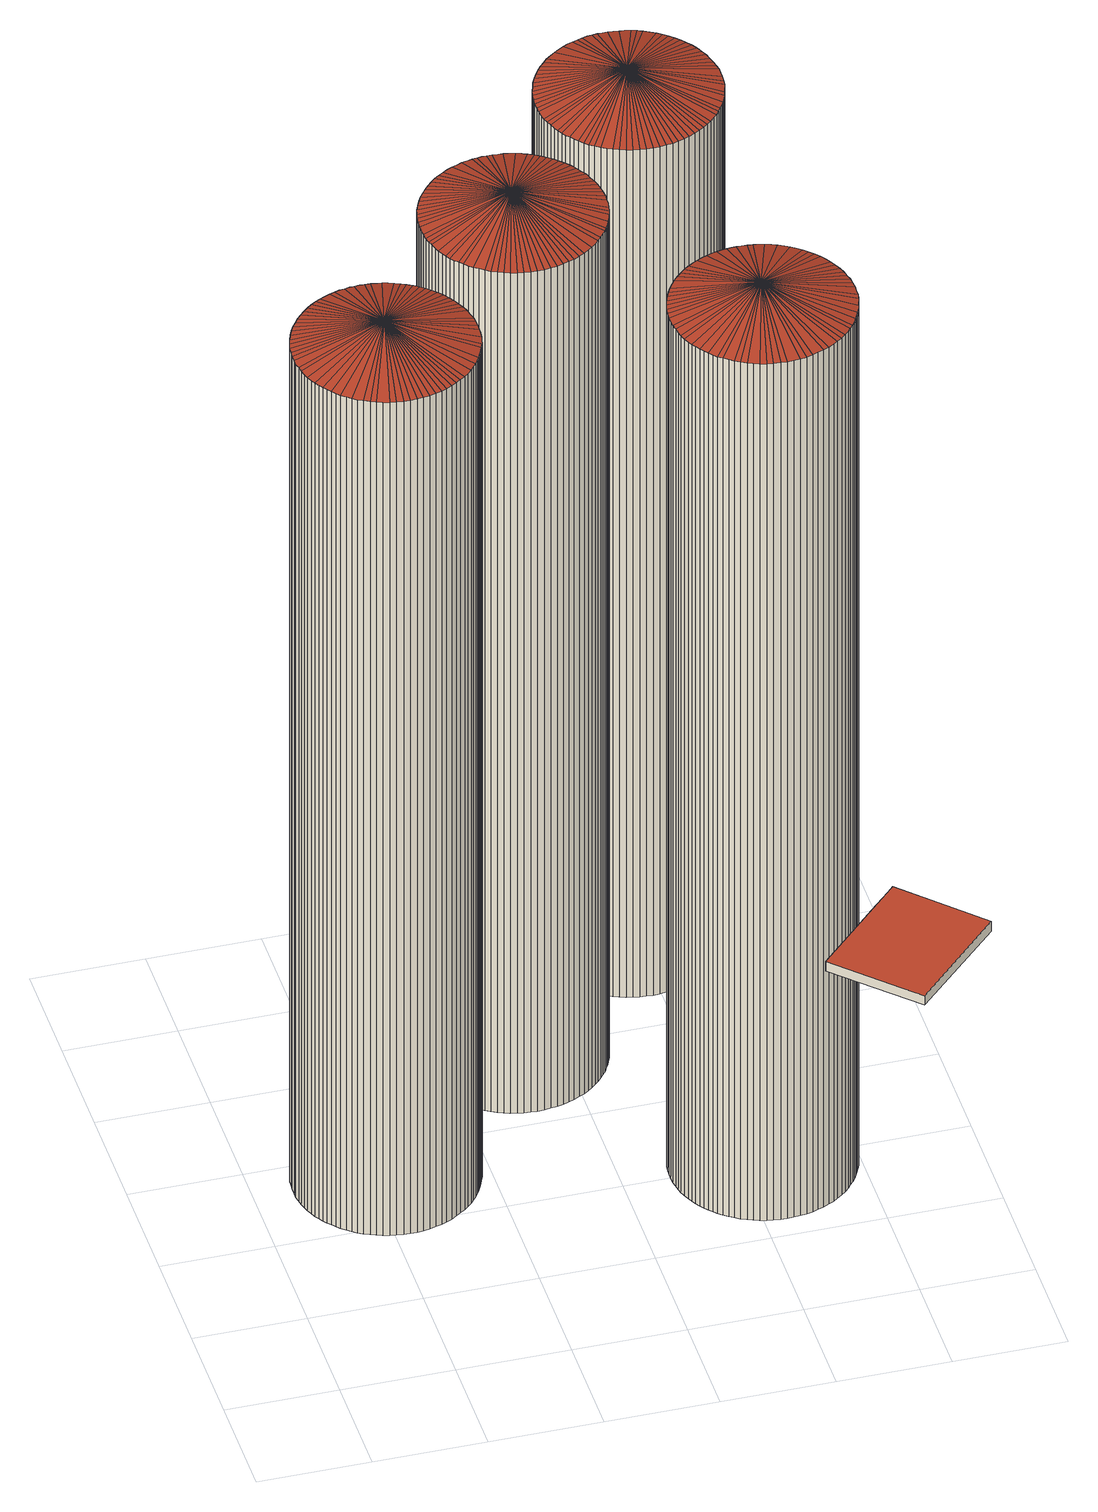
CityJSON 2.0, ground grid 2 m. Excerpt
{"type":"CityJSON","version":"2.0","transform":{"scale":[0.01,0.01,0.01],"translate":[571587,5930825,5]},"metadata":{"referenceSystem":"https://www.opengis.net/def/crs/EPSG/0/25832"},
"CityObjects":{
"building1":{"type":"Building","attributes":{"Grundfläche 2D":"8.026042","Grundhöhe NN":"5.506"},"geometry":[{"type":"Solid","lod":"3","boundaries":[[[[0,1,2,3,4]],[[1,0,5]],[[6,1,5,7]],[[8,1,6,9]],[[1,8,10]],[[1,10,11]],[[1,11,12]],[[13,1,12,14]],[[1,13,15]],[[1,15,16]],[[1,16,17]],[[1,17,18]],[[1,18,19]],[[1,19,20]],[[1,20,21]],[[1,21,22]],[[1,22,23]],[[1,23,24]],[[1,24,25]],[[1,25,26]],[[1,26,27]],[[28,1,27,29]],[[30,1,28,31]],[[1,30,32]],[[33,1,32,34]],[[35,1,33,36]],[[37,1,35,38]],[[1,37,39]],[[40,1,39,41]],[[1,40,42]],[[1,42,43]],[[1,43,44]],[[1,44,45]],[[1,45,46]],[[1,46,47]],[[1,47,48]],[[1,48,49]],[[1,49,50]],[[1,50,51]],[[1,51,52]],[[1,52,53]],[[1,53,54]],[[1,54,55]],[[1,55,56]],[[1,56,57]],[[58,1,57,59]],[[1,58,60]],[[61,1,60,62]],[[63,1,61,64]],[[65,1,63,66]],[[67,1,65,68]],[[69,1,67,70]],[[71,1,69,72]],[[73,1,71,74]],[[1,73,75]],[[1,75,76]],[[77,1,76,78]],[[1,77,79]],[[1,79,80]],[[1,80,81]],[[1,81,82]],[[1,82,83]],[[1,83,84]],[[1,84,85]],[[1,85,86]],[[1,86,87]],[[1,87,88]],[[1,88,89]],[[1,89,90]],[[1,90,91]],[[92,1,91,93]],[[94,1,92,95]],[[2,1,94,96]],[[97,98,4,3]],[[99,100,88,87]],[[100,101,89,88]],[[101,102,90,89]],[[102,103,91,90]],[[103,104,93,91]],[[104,105,92,93]],[[106,97,3,2]],[[105,107,95,92]],[[107,108,94,95]],[[108,109,96,94]],[[109,106,2,96]],[[98,110,0,4]],[[110,111,5,0]],[[111,112,7,5]],[[112,113,6,7]],[[113,114,9,6]],[[114,115,8,9]],[[115,116,10,8]],[[116,117,11,10]],[[117,118,12,11]],[[118,119,14,12]],[[119,120,13,14]],[[120,121,15,13]],[[121,122,16,15]],[[122,123,17,16]],[[123,124,18,17]],[[124,125,19,18]],[[125,126,20,19]],[[126,127,21,20]],[[127,128,22,21]],[[128,129,23,22]],[[129,130,24,23]],[[130,131,25,24]],[[131,132,26,25]],[[132,133,27,26]],[[133,134,29,27]],[[134,135,28,29]],[[135,136,31,28]],[[136,137,30,31]],[[137,138,32,30]],[[138,139,34,32]],[[139,140,33,34]],[[140,141,36,33]],[[141,142,35,36]],[[142,143,38,35]],[[143,144,37,38]],[[144,145,39,37]],[[145,146,41,39]],[[146,147,40,41]],[[147,148,42,40]],[[148,149,43,42]],[[149,150,44,43]],[[150,151,45,44]],[[151,152,46,45]],[[152,153,47,46]],[[153,154,48,47]],[[154,155,49,48]],[[155,156,50,49]],[[156,157,51,50]],[[157,158,52,51]],[[158,159,53,52]],[[159,160,54,53]],[[160,161,55,54]],[[161,162,56,55]],[[162,163,57,56]],[[163,164,59,57]],[[164,165,58,59]],[[165,166,60,58]],[[166,167,62,60]],[[167,168,61,62]],[[168,169,64,61]],[[169,170,63,64]],[[170,171,66,63]],[[171,172,65,66]],[[172,173,68,65]],[[173,174,67,68]],[[174,175,70,67]],[[175,176,69,70]],[[176,177,72,69]],[[177,178,71,72]],[[178,179,74,71]],[[179,180,73,74]],[[180,181,75,73]],[[181,182,76,75]],[[182,183,78,76]],[[183,184,77,78]],[[184,185,79,77]],[[185,186,80,79]],[[186,187,81,80]],[[187,188,82,81]],[[188,189,83,82]],[[189,190,84,83]],[[190,191,85,84]],[[191,192,86,85]],[[192,99,87,86]],[[105,104,103,102,101,100,99,192,191,190,189,188,187,186,185,184,183,182,181,180,179,178,177,176,175,174,173,172,171,170,169,168,167,166,165,164,163,162,161,160,159,158,157,156,155,154,153,152,151,150,149,148,147,146,145,144,143,142,141,140,139,138,137,136,135,134,133,132,131,130,129,128,127,126,125,124,123,122,121,120,119,118,117,116,115,114,113,112,111,110,98,97,106,109,108,107]]]],"semantics":{"surfaces":[{"type":"RoofSurface"},{"type":"WallSurface"},{"type":"GroundSurface"}],"values":[[0,0,0,0,0,0,0,0,0,0,0,0,0,0,0,0,0,0,0,0,0,0,0,0,0,0,0,0,0,0,0,0,0,0,0,0,0,0,0,0,0,0,0,0,0,0,0,0,0,0,0,0,0,0,0,0,0,0,0,0,0,0,0,0,0,0,0,0,0,0,0,0,0,1,1,1,1,1,1,1,1,1,1,1,1,1,1,1,1,1,1,1,1,1,1,1,1,1,1,1,1,1,1,1,1,1,1,1,1,1,1,1,1,1,1,1,1,1,1,1,1,1,1,1,1,1,1,1,1,1,1,1,1,1,1,1,1,1,1,1,1,1,1,1,1,1,1,1,1,1,1,1,1,1,1,1,1,1,1,1,1,1,1,1,1,1,1,1,1,2]]}}]},
"building2":{"type":"Building","attributes":{"Grundfläche 2D":"8.025778","Grundhöhe NN":"5.360"},"geometry":[{"type":"Solid","lod":"3","boundaries":[[[[193,194,195,196]],[[197,193,196,198]],[[193,197,199]],[[193,199,200]],[[201,193,200,202]],[[193,201,203]],[[193,203,204]],[[193,204,205]],[[193,205,206]],[[193,206,207]],[[193,207,208]],[[193,208,209]],[[193,209,210]],[[193,210,211]],[[193,211,212]],[[193,212,213]],[[193,213,214]],[[193,214,215]],[[193,215,216]],[[193,216,217]],[[193,217,218]],[[193,218,219]],[[220,193,219,221]],[[222,193,220,223]],[[224,193,222,225]],[[193,224,226]],[[227,193,226,228]],[[193,227,229]],[[230,193,229,231]],[[232,193,230,233]],[[234,193,232,235]],[[193,234,236]],[[193,236,237]],[[193,237,238]],[[193,238,239]],[[193,239,240]],[[193,240,241]],[[193,241,242]],[[193,242,243]],[[193,243,244]],[[193,244,245]],[[193,245,246]],[[193,246,247]],[[193,247,248]],[[193,248,249]],[[250,193,249,251]],[[193,250,252]],[[193,252,253]],[[193,253,254]],[[255,193,254,256]],[[257,193,255,258]],[[193,257,259]],[[260,193,259,261]],[[193,260,262]],[[263,193,262,264]],[[265,193,263,266]],[[193,265,267]],[[193,267,268]],[[193,268,269]],[[193,269,270]],[[193,270,271]],[[193,271,272]],[[193,272,273]],[[193,273,274]],[[193,274,275]],[[193,275,276]],[[193,276,277]],[[193,277,278]],[[193,278,279]],[[193,279,280]],[[193,280,281]],[[193,281,282]],[[283,193,282,284]],[[285,193,283,286]],[[193,285,287]],[[288,193,287,289]],[[193,288,194]],[[290,291,196,195]],[[292,293,281,280]],[[293,294,282,281]],[[294,295,284,282]],[[295,296,283,284]],[[296,297,286,283]],[[297,298,285,286]],[[299,290,195,194]],[[298,300,287,285]],[[300,301,289,287]],[[301,302,288,289]],[[302,299,194,288]],[[291,303,198,196]],[[303,304,197,198]],[[304,305,199,197]],[[305,306,200,199]],[[306,307,202,200]],[[307,308,201,202]],[[308,309,203,201]],[[309,310,204,203]],[[310,311,205,204]],[[311,312,206,205]],[[312,313,207,206]],[[313,314,208,207]],[[314,315,209,208]],[[315,316,210,209]],[[316,317,211,210]],[[317,318,212,211]],[[318,319,213,212]],[[319,320,214,213]],[[320,321,215,214]],[[321,322,216,215]],[[322,323,217,216]],[[323,324,218,217]],[[324,325,219,218]],[[325,326,221,219]],[[326,327,220,221]],[[327,328,223,220]],[[328,329,222,223]],[[329,330,225,222]],[[330,331,224,225]],[[331,332,226,224]],[[332,333,228,226]],[[333,334,227,228]],[[334,335,229,227]],[[335,336,231,229]],[[336,337,230,231]],[[337,338,233,230]],[[338,339,232,233]],[[339,340,235,232]],[[340,341,234,235]],[[341,342,236,234]],[[342,343,237,236]],[[343,344,238,237]],[[344,345,239,238]],[[345,346,240,239]],[[346,347,241,240]],[[347,348,242,241]],[[348,349,243,242]],[[349,350,244,243]],[[350,351,245,244]],[[351,352,246,245]],[[352,353,247,246]],[[353,354,248,247]],[[354,355,249,248]],[[355,356,251,249]],[[356,357,250,251]],[[357,358,252,250]],[[358,359,253,252]],[[359,360,254,253]],[[360,361,256,254]],[[361,362,255,256]],[[362,363,258,255]],[[363,364,257,258]],[[364,365,259,257]],[[365,366,261,259]],[[366,367,260,261]],[[367,368,262,260]],[[368,369,264,262]],[[369,370,263,264]],[[370,371,266,263]],[[371,372,265,266]],[[372,373,267,265]],[[373,374,268,267]],[[374,375,269,268]],[[375,376,270,269]],[[376,377,271,270]],[[377,378,272,271]],[[378,379,273,272]],[[379,380,274,273]],[[380,381,275,274]],[[381,382,276,275]],[[382,383,277,276]],[[383,384,278,277]],[[384,385,279,278]],[[385,292,280,279]],[[383,382,381,380,379,378,377,376,375,374,373,372,371,370,369,368,367,366,365,364,363,362,361,360,359,358,357,356,355,354,353,352,351,350,349,348,347,346,345,344,343,342,341,340,339,338,337,336,335,334,333,332,331,330,329,328,327,326,325,324,323,322,321,320,319,318,317,316,315,314,313,312,311,310,309,308,307,306,305,304,303,291,290,299,302,301,300,298,297,296,295,294,293,292,385,384]]]],"semantics":{"surfaces":[{"type":"RoofSurface"},{"type":"WallSurface"},{"type":"GroundSurface"}],"values":[[0,0,0,0,0,0,0,0,0,0,0,0,0,0,0,0,0,0,0,0,0,0,0,0,0,0,0,0,0,0,0,0,0,0,0,0,0,0,0,0,0,0,0,0,0,0,0,0,0,0,0,0,0,0,0,0,0,0,0,0,0,0,0,0,0,0,0,0,0,0,0,0,0,0,0,0,0,1,1,1,1,1,1,1,1,1,1,1,1,1,1,1,1,1,1,1,1,1,1,1,1,1,1,1,1,1,1,1,1,1,1,1,1,1,1,1,1,1,1,1,1,1,1,1,1,1,1,1,1,1,1,1,1,1,1,1,1,1,1,1,1,1,1,1,1,1,1,1,1,1,1,1,1,1,1,1,1,1,1,1,1,1,1,1,1,1,1,1,1,1,1,1,1,2]]}}]},
"building3":{"type":"Building","attributes":{"Grundfläche 2D":"8.026165","Grundhöhe NN":"5.013"},"children":["building3-1"],"geometry":[{"type":"Solid","lod":"3","boundaries":[[[[386,387,388,389]],[[390,386,389,391]],[[392,386,390,393]],[[386,392,394]],[[395,396,386,394,397]],[[386,396,398]],[[386,398,399]],[[386,399,400]],[[386,400,401]],[[386,401,402]],[[386,402,403]],[[386,403,404]],[[405,386,404,406]],[[386,405,407]],[[386,407,408]],[[386,408,409]],[[410,386,409,411]],[[412,386,410,413]],[[414,386,412,415]],[[416,386,414,417]],[[386,416,418]],[[419,386,418,420]],[[421,386,419,422]],[[423,386,421,424]],[[425,386,423,426]],[[427,386,425,428]],[[429,386,427,430]],[[386,429,431]],[[386,431,432]],[[386,432,433]],[[386,433,434]],[[435,386,434,436]],[[386,435,437]],[[386,437,438]],[[386,438,439]],[[386,439,440]],[[386,440,441]],[[386,441,442]],[[386,442,443]],[[444,386,443,445]],[[386,444,446]],[[447,386,446,448]],[[386,447,449]],[[450,386,449,451]],[[452,386,450,453]],[[454,386,452,455]],[[456,386,454,457]],[[386,456,458]],[[459,386,458,460]],[[386,459,461]],[[386,461,462]],[[463,386,462,464]],[[386,463,465]],[[386,465,466]],[[386,466,467]],[[386,467,468]],[[469,386,468,470]],[[386,469,471]],[[386,471,472]],[[473,386,472,474]],[[386,473,475]],[[476,386,475,477]],[[386,476,478]],[[386,478,479]],[[480,386,479,481]],[[386,480,482]],[[387,386,482,483]],[[484,485,389,388]],[[486,487,475,473]],[[487,488,477,475]],[[488,489,476,477]],[[489,490,478,476]],[[490,491,479,478]],[[492,484,388,387]],[[491,493,481,479]],[[493,494,480,481]],[[494,495,482,480]],[[495,496,483,482]],[[496,492,387,483]],[[485,497,391,389]],[[497,498,390,391]],[[498,499,393,390]],[[499,500,392,393]],[[500,501,394,392]],[[501,502,397,394]],[[502,503,395,397]],[[503,504,396,395]],[[504,505,398,396]],[[505,506,399,398]],[[506,507,400,399]],[[507,508,401,400]],[[508,509,402,401]],[[509,510,403,402]],[[510,511,404,403]],[[511,512,406,404]],[[512,513,405,406]],[[513,514,407,405]],[[514,515,408,407]],[[515,516,409,408]],[[516,517,411,409]],[[517,518,410,411]],[[518,519,413,410]],[[519,520,412,413]],[[520,521,415,412]],[[521,522,414,415]],[[522,523,417,414]],[[523,524,416,417]],[[524,525,418,416]],[[525,526,420,418]],[[526,527,419,420]],[[527,528,422,419]],[[528,529,421,422]],[[529,530,424,421]],[[530,531,423,424]],[[531,532,426,423]],[[532,533,425,426]],[[533,534,428,425]],[[534,535,427,428]],[[535,536,430,427]],[[536,537,429,430]],[[537,538,431,429]],[[538,539,432,431]],[[539,540,433,432]],[[540,541,434,433]],[[541,542,436,434]],[[542,543,435,436]],[[543,544,437,435]],[[544,545,438,437]],[[545,546,439,438]],[[546,547,440,439]],[[547,548,441,440]],[[548,549,442,441]],[[549,550,443,442]],[[550,551,445,443]],[[551,552,444,445]],[[552,553,446,444]],[[553,554,448,446]],[[554,555,447,448]],[[555,556,449,447]],[[556,557,451,449]],[[557,558,450,451]],[[558,559,453,450]],[[559,560,452,453]],[[560,561,455,452]],[[561,562,454,455]],[[562,563,457,454]],[[563,564,456,457]],[[564,565,458,456]],[[565,566,460,458]],[[566,567,459,460]],[[567,568,461,459]],[[568,569,462,461]],[[569,570,464,462]],[[570,571,463,464]],[[571,572,465,463]],[[572,573,466,465]],[[573,574,467,466]],[[574,575,468,467]],[[575,576,470,468]],[[576,577,469,470]],[[577,578,471,469]],[[578,579,472,471]],[[579,580,474,472]],[[580,486,473,474]],[[577,576,575,574,573,572,571,570,569,568,567,566,565,564,563,562,561,560,559,558,557,556,555,554,553,552,551,550,549,548,547,546,545,544,543,542,541,540,539,538,537,536,535,534,533,532,531,530,529,528,527,526,525,524,523,522,521,520,519,518,517,516,515,514,513,512,511,510,509,508,507,506,505,504,503,502,501,500,499,498,497,485,484,492,496,495,494,493,491,490,489,488,487,486,580,579,578]]]],"semantics":{"surfaces":[{"type":"RoofSurface"},{"type":"WallSurface"},{"type":"GroundSurface"}],"values":[[0,0,0,0,0,0,0,0,0,0,0,0,0,0,0,0,0,0,0,0,0,0,0,0,0,0,0,0,0,0,0,0,0,0,0,0,0,0,0,0,0,0,0,0,0,0,0,0,0,0,0,0,0,0,0,0,0,0,0,0,0,0,0,0,0,0,0,1,1,1,1,1,1,1,1,1,1,1,1,1,1,1,1,1,1,1,1,1,1,1,1,1,1,1,1,1,1,1,1,1,1,1,1,1,1,1,1,1,1,1,1,1,1,1,1,1,1,1,1,1,1,1,1,1,1,1,1,1,1,1,1,1,1,1,1,1,1,1,1,1,1,1,1,1,1,1,1,1,1,1,1,1,1,1,1,1,1,1,1,1,1,1,1,1,2]]}}]},
"building3-1":{"type":"BuildingInstallation","parents":["building3"],"geometry":[{"type":"MultiSurface","lod":"3","boundaries":[[[581,582,583,584,585,586,587]],[[588,589,590,582,581,587,586,585,591,592]],[[585,584,593,591]],[[583,582,590,594]],[[584,583,594,593]],[[589,588,592,591,593,594,590]]],"semantics":{"surfaces":[{"type":"RoofSurface"},{"type":"WallSurface"},{"type":"OuterCeilingSurface"}],"values":[0,1,1,1,1,2]}}]},
"building4":{"type":"Building","attributes":{"Grundfläche 2D":"8.025933","Grundhöhe NN":"5.214"},"geometry":[{"type":"Solid","lod":"3","boundaries":[[[[595,596,597,598]],[[596,599,600,597]],[[596,595,601]],[[602,596,601,603]],[[596,602,604]],[[596,604,605]],[[606,596,605,607]],[[596,606,608]],[[596,608,609]],[[596,609,610]],[[596,610,611]],[[596,611,612]],[[596,612,613]],[[596,613,614]],[[596,614,615]],[[596,615,616]],[[596,616,617]],[[596,617,618]],[[596,618,619]],[[596,619,620]],[[621,596,620,622]],[[596,621,623]],[[596,623,624]],[[625,596,624,626]],[[627,596,625,628]],[[629,596,627,630]],[[596,629,631]],[[632,596,631,633]],[[596,632,634]],[[596,634,635]],[[636,596,635,637]],[[638,596,636,639]],[[640,596,638,641]],[[596,640,642]],[[596,642,643]],[[596,643,644]],[[596,644,645]],[[596,645,646]],[[596,646,647]],[[596,647,648]],[[596,648,649]],[[596,649,650]],[[596,650,651]],[[596,651,652]],[[596,652,653]],[[596,653,654]],[[655,596,654,656]],[[596,655,657]],[[596,657,658]],[[659,596,658,660]],[[596,659,661]],[[662,596,661,663]],[[664,596,662,665]],[[596,664,666]],[[596,666,667]],[[596,667,668]],[[596,668,669]],[[670,596,669,671]],[[596,670,672]],[[596,672,673]],[[596,673,674]],[[596,674,675]],[[596,675,676]],[[596,676,677]],[[596,677,678]],[[596,678,679]],[[596,679,680]],[[596,680,681]],[[596,681,682]],[[596,682,683]],[[596,683,684]],[[596,684,685]],[[596,685,686]],[[596,686,687]],[[596,687,688]],[[689,596,688,690]],[[596,689,691]],[[596,691,599]],[[692,693,598,597]],[[694,695,684,683]],[[695,696,685,684]],[[696,697,686,685]],[[697,698,687,686]],[[698,699,688,687]],[[699,700,690,688]],[[701,692,597,600]],[[700,702,689,690]],[[702,703,691,689]],[[703,704,599,691]],[[704,701,600,599]],[[693,705,595,598]],[[705,706,601,595]],[[706,707,603,601]],[[707,708,602,603]],[[708,709,604,602]],[[709,710,605,604]],[[710,711,607,605]],[[711,712,606,607]],[[712,713,608,606]],[[713,714,609,608]],[[714,715,610,609]],[[715,716,611,610]],[[716,717,612,611]],[[717,718,613,612]],[[718,719,614,613]],[[719,720,615,614]],[[720,721,616,615]],[[721,722,617,616]],[[722,723,618,617]],[[723,724,619,618]],[[724,725,620,619]],[[725,726,622,620]],[[726,727,621,622]],[[727,728,623,621]],[[728,729,624,623]],[[729,730,626,624]],[[730,731,625,626]],[[731,732,628,625]],[[732,733,627,628]],[[733,734,630,627]],[[734,735,629,630]],[[735,736,631,629]],[[736,737,633,631]],[[737,738,632,633]],[[738,739,634,632]],[[739,740,635,634]],[[740,741,637,635]],[[741,742,636,637]],[[742,743,639,636]],[[743,744,638,639]],[[744,745,641,638]],[[745,746,640,641]],[[746,747,642,640]],[[747,748,643,642]],[[748,749,644,643]],[[749,750,645,644]],[[750,751,646,645]],[[751,752,647,646]],[[752,753,648,647]],[[753,754,649,648]],[[754,755,650,649]],[[755,756,651,650]],[[756,757,652,651]],[[757,758,653,652]],[[758,759,654,653]],[[759,760,656,654]],[[760,761,655,656]],[[761,762,657,655]],[[762,763,658,657]],[[763,764,660,658]],[[764,765,659,660]],[[765,766,661,659]],[[766,767,663,661]],[[767,768,662,663]],[[768,769,665,662]],[[769,770,664,665]],[[770,771,666,664]],[[771,772,667,666]],[[772,773,668,667]],[[773,774,669,668]],[[774,775,671,669]],[[775,776,670,671]],[[776,777,672,670]],[[777,778,673,672]],[[778,779,674,673]],[[779,780,675,674]],[[780,781,676,675]],[[781,782,677,676]],[[782,783,678,677]],[[783,784,679,678]],[[784,785,680,679]],[[785,786,681,680]],[[786,787,682,681]],[[787,694,683,682]],[[695,694,787,786,785,784,783,782,781,780,779,778,777,776,775,774,773,772,771,770,769,768,767,766,765,764,763,762,761,760,759,758,757,756,755,754,753,752,751,750,749,748,747,746,745,744,743,742,741,740,739,738,737,736,735,734,733,732,731,730,729,728,727,726,725,724,723,722,721,720,719,718,717,716,715,714,713,712,711,710,709,708,707,706,705,693,692,701,704,703,702,700,699,698,697,696]]]],"semantics":{"surfaces":[{"type":"RoofSurface"},{"type":"WallSurface"},{"type":"GroundSurface"}],"values":[[0,0,0,0,0,0,0,0,0,0,0,0,0,0,0,0,0,0,0,0,0,0,0,0,0,0,0,0,0,0,0,0,0,0,0,0,0,0,0,0,0,0,0,0,0,0,0,0,0,0,0,0,0,0,0,0,0,0,0,0,0,0,0,0,0,0,0,0,0,0,0,0,0,0,0,0,0,0,1,1,1,1,1,1,1,1,1,1,1,1,1,1,1,1,1,1,1,1,1,1,1,1,1,1,1,1,1,1,1,1,1,1,1,1,1,1,1,1,1,1,1,1,1,1,1,1,1,1,1,1,1,1,1,1,1,1,1,1,1,1,1,1,1,1,1,1,1,1,1,1,1,1,1,1,1,1,1,1,1,1,1,1,1,1,1,1,1,1,1,1,1,1,1,1,2]]}}]}
},
"vertices":[
[360,416,1815],[208,472,1862],[349,392,1815],[353,400,1815],[357,408,1815],[364,425,1815],[368,444,1815],[366,434,1815],[370,464,1815],[369,454,1815],[370,475,1815],[370,486,1815],[369,496,1815],[364,518,1815],[366,507,1815],[360,529,1815],[355,539,1815],[350,550,1815],[344,559,1815],[338,569,1815],[330,578,1815],[322,586,1815],[314,594,1815],[305,601,1815],[296,607,1815],[286,612,1815],[277,617,1815],[267,621,1815],[248,627,1815],[257,625,1815],[229,631,1815],[238,629,1815],[219,631,1815],[201,631,1815],[210,632,1815],[184,629,1815],[193,631,1815],[165,625,1815],[174,628,1815],[156,622,1815],[137,614,1815],[146,618,1815],[128,609,1815],[119,603,1815],[110,596,1815],[102,589,1815],[94,581,1815],[86,572,1815],[80,563,1815],[73,554,1815],[68,544,1815],[63,533,1815],[59,522,1815],[56,511,1815],[53,500,1815],[52,489,1815],[51,478,1815],[51,467,1815],[53,446,1815],[51,456,1815],[55,436,1815],[60,417,1815],[57,426,1815],[68,399,1815],[64,408,1815],[77,384,1815],[72,391,1815],[88,370,1815],[82,377,1815],[100,356,1815],[94,363,1815],[116,343,1815],[108,349,1815],[133,332,1815],[124,337,1815],[143,327,1815],[153,323,1815],[174,316,1815],[163,319,1815],[185,314,1815],[197,312,1815],[208,312,1815],[220,312,1815],[231,313,1815],[243,315,1815],[254,318,1815],[265,321,1815],[275,325,1815],[285,330,1815],[294,336,1815],[303,342,1815],[312,348,1815],[327,362,1815],[319,355,1815],[339,377,1815],[333,369,1815],[344,384,1815],[353,400,51],[357,408,51],[275,325,51],[285,330,51],[294,336,51],[303,342,51],[312,348,51],[319,355,51],[327,362,51],[349,392,51],[333,369,51],[339,377,51],[344,384,51],[360,416,51],[364,425,51],[366,434,51],[368,444,51],[369,454,51],[370,464,51],[370,475,51],[370,486,51],[369,496,51],[366,507,51],[364,518,51],[360,529,51],[355,539,51],[350,550,51],[344,559,51],[338,569,51],[330,578,51],[322,586,51],[314,594,51],[305,601,51],[296,607,51],[286,612,51],[277,617,51],[267,621,51],[257,625,51],[248,627,51],[238,629,51],[229,631,51],[219,631,51],[210,632,51],[201,631,51],[193,631,51],[184,629,51],[174,628,51],[165,625,51],[156,622,51],[146,618,51],[137,614,51],[128,609,51],[119,603,51],[110,596,51],[102,589,51],[94,581,51],[86,572,51],[80,563,51],[73,554,51],[68,544,51],[63,533,51],[59,522,51],[56,511,51],[53,500,51],[52,489,51],[51,478,51],[51,467,51],[51,456,51],[53,446,51],[55,436,51],[57,426,51],[60,417,51],[64,408,51],[68,399,51],[72,391,51],[77,384,51],[82,377,51],[88,370,51],[94,363,51],[100,356,51],[108,349,51],[116,343,51],[124,337,51],[133,332,51],[143,327,51],[153,323,51],[163,319,51],[174,316,51],[185,314,51],[197,312,51],[208,312,51],[220,312,51],[231,313,51],[243,315,51],[254,318,51],[265,321,51],
[505,750,1862],[646,670,1815],[651,677,1815],[654,685,1815],[661,703,1815],[658,694,1815],[663,712,1815],[665,721,1815],[667,742,1815],[667,731,1815],[668,752,1815],[667,763,1815],[666,774,1815],[664,785,1815],[661,796,1815],[657,806,1815],[653,817,1815],[647,827,1815],[641,837,1815],[635,846,1815],[627,855,1815],[619,863,1815],[611,871,1815],[602,878,1815],[593,884,1815],[584,890,1815],[574,895,1815],[555,902,1815],[564,899,1815],[535,907,1815],[545,905,1815],[516,909,1815],[526,908,1815],[507,909,1815],[490,908,1815],[498,909,1815],[481,907,1815],[462,903,1815],[472,905,1815],[444,896,1815],[453,899,1815],[425,886,1815],[434,891,1815],[416,880,1815],[407,874,1815],[399,866,1815],[391,858,1815],[384,850,1815],[377,841,1815],[370,831,1815],[365,821,1815],[360,811,1815],[356,800,1815],[353,789,1815],[350,778,1815],[349,767,1815],[348,755,1815],[348,734,1815],[348,745,1815],[350,723,1815],[352,713,1815],[355,704,1815],[361,685,1815],[358,694,1815],[369,669,1815],[365,677,1815],[374,661,1815],[385,647,1815],[379,654,1815],[391,640,1815],[405,627,1815],[398,633,1815],[421,615,1815],[413,621,1815],[430,609,1815],[440,604,1815],[450,600,1815],[460,596,1815],[471,593,1815],[482,591,1815],[494,590,1815],[505,589,1815],[517,589,1815],[528,591,1815],[540,592,1815],[551,595,1815],[562,599,1815],[572,603,1815],[582,608,1815],[592,613,1815],[609,625,1815],[601,619,1815],[624,639,1815],[617,632,1815],[630,647,1815],[642,662,1815],[636,654,1815],[651,677,36],[654,685,36],[572,603,36],[582,608,36],[592,613,36],[601,619,36],[609,625,36],[617,632,36],[624,639,36],[646,670,36],[630,647,36],[636,654,36],[642,662,36],[658,694,36],[661,703,36],[663,712,36],[665,721,36],[667,731,36],[667,742,36],[668,752,36],[667,763,36],[666,774,36],[664,785,36],[661,796,36],[657,806,36],[653,817,36],[647,827,36],[641,837,36],[635,846,36],[627,855,36],[619,863,36],[611,871,36],[602,878,36],[593,884,36],[584,890,36],[574,895,36],[564,899,36],[555,902,36],[545,905,36],[535,907,36],[526,908,36],[516,909,36],[507,909,36],[498,909,36],[490,908,36],[481,907,36],[472,905,36],[462,903,36],[453,899,36],[444,896,36],[434,891,36],[425,886,36],[416,880,36],[407,874,36],[399,866,36],[391,858,36],[384,850,36],[377,841,36],[370,831,36],[365,821,36],[360,811,36],[356,800,36],[353,789,36],[350,778,36],[349,767,36],[348,755,36],[348,745,36],[348,734,36],[350,723,36],[352,713,36],[355,704,36],[358,694,36],[361,685,36],[365,677,36],[369,669,36],[374,661,36],[379,654,36],[385,647,36],[391,640,36],[398,633,36],[405,627,36],[413,621,36],[421,615,36],[430,609,36],[440,604,36],[450,600,36],[460,596,36],[471,593,36],[482,591,36],[494,590,36],[505,589,36],[517,589,36],[528,591,36],[540,592,36],[551,595,36],[562,599,36],
[839,404,1862],[980,324,1815],[984,331,1815],[988,339,1815],[994,357,1815],[992,348,1815],[999,375,1815],[997,366,1815],[1001,385,1815],[1001,396,1815],[1002,406,1815],[1001,394,1815],[1001,417,1815],[1000,428,1815],[997,439,1815],[995,450,1815],[991,460,1815],[986,471,1815],[981,481,1815],[969,500,1815],[975,491,1815],[961,509,1815],[953,517,1815],[945,525,1815],[927,538,1815],[936,532,1815],[908,549,1815],[918,544,1815],[888,556,1815],[898,553,1815],[869,561,1815],[879,559,1815],[859,562,1815],[841,563,1815],[850,563,1815],[824,562,1815],[832,563,1815],[806,559,1815],[815,561,1815],[787,553,1815],[796,557,1815],[768,545,1815],[778,550,1815],[750,534,1815],[759,540,1815],[741,528,1815],[733,520,1815],[725,512,1815],[717,504,1815],[704,485,1815],[711,495,1815],[699,475,1815],[694,465,1815],[690,454,1815],[687,443,1815],[684,432,1815],[683,421,1815],[682,409,1815],[682,388,1815],[682,399,1815],[684,377,1815],[688,358,1815],[686,367,1815],[691,348,1815],[699,331,1815],[695,339,1815],[708,315,1815],[703,323,1815],[719,301,1815],[713,308,1815],[731,287,1815],[725,294,1815],[739,281,1815],[755,269,1815],[747,275,1815],[764,263,1815],[774,258,1815],[794,250,1815],[784,254,1815],[805,247,1815],[816,245,1815],[828,244,1815],[839,243,1815],[862,245,1815],[851,244,1815],[874,246,1815],[885,249,1815],[906,257,1815],[895,253,1815],[916,262,1815],[934,273,1815],[926,267,1815],[943,279,1815],[951,286,1815],[964,301,1815],[958,293,1815],[970,308,1815],[976,316,1815],[984,331,1],[988,339,1],[906,257,1],[916,262,1],[926,267,1],[934,273,1],[943,279,1],[951,286,1],[980,324,1],[958,293,1],[964,301,1],[970,308,1],[976,316,1],[992,348,1],[994,357,1],[997,366,1],[999,375,1],[1001,385,1],[1001,394,1],[1001,396,1],[1002,406,1],[1001,417,1],[1000,428,1],[997,439,1],[995,450,1],[991,460,1],[986,471,1],[981,481,1],[975,491,1],[969,500,1],[961,509,1],[953,517,1],[945,525,1],[936,532,1],[927,538,1],[918,544,1],[908,549,1],[898,553,1],[888,556,1],[879,559,1],[869,561,1],[859,562,1],[850,563,1],[841,563,1],[832,563,1],[824,562,1],[815,561,1],[806,559,1],[796,557,1],[787,553,1],[778,550,1],[768,545,1],[759,540,1],[750,534,1],[741,528,1],[733,520,1],[725,512,1],[717,504,1],[711,495,1],[704,485,1],[699,475,1],[694,465,1],[690,454,1],[687,443,1],[684,432,1],[683,421,1],[682,409,1],[682,399,1],[682,388,1],[684,377,1],[686,367,1],[688,358,1],[691,348,1],[695,339,1],[699,331,1],[703,323,1],[708,315,1],[713,308,1],[719,301,1],[725,294,1],[731,287,1],[739,281,1],[747,275,1],[755,269,1],[764,263,1],[774,258,1],[784,254,1],[794,250,1],[805,247,1],[816,245,1],[828,244,1],[839,243,1],[851,244,1],[862,245,1],[874,246,1],[885,249,1],[895,253,1],
[976,303,544],[902,229,543],[1035,96,543],[1195,256,545],[1062,389,546],[1050,377,545],[1012,339,545],[1012,339,523],[976,303,523],[902,229,523],[1062,389,523],[1050,377,523],[1195,256,523],[1035,96,523],
[931,959,1815],[779,1016,1862],[924,943,1815],[928,951,1815],[915,928,1815],[920,935,1815],[934,968,1815],[939,987,1815],[937,978,1815],[940,997,1815],[941,1008,1815],[941,1029,1815],[941,1018,1815],[939,1040,1815],[937,1050,1815],[934,1061,1815],[931,1072,1815],[926,1083,1815],[921,1093,1815],[915,1103,1815],[908,1112,1815],[901,1121,1815],[893,1129,1815],[884,1137,1815],[876,1144,1815],[867,1150,1815],[847,1161,1815],[857,1156,1815],[838,1165,1815],[828,1168,1815],[809,1172,1815],[818,1171,1815],[790,1175,1815],[799,1174,1815],[772,1175,1815],[781,1175,1815],[763,1174,1815],[745,1171,1815],[754,1173,1815],[736,1168,1815],[727,1165,1815],[708,1157,1815],[717,1162,1815],[690,1146,1815],[699,1152,1815],[672,1132,1815],[681,1139,1815],[665,1124,1815],[657,1116,1815],[650,1107,1815],[644,1097,1815],[638,1087,1815],[633,1076,1815],[630,1066,1815],[626,1055,1815],[624,1044,1815],[622,1032,1815],[621,1021,1815],[621,1010,1815],[622,1000,1815],[625,979,1815],[623,989,1815],[628,969,1815],[631,960,1815],[639,943,1815],[635,951,1815],[643,935,1815],[653,920,1815],[647,927,1815],[664,906,1815],[658,913,1815],[671,899,1815],[678,892,1815],[686,886,1815],[695,880,1815],[713,870,1815],[704,875,1815],[723,866,1815],[734,862,1815],[745,859,1815],[756,857,1815],[767,856,1815],[779,855,1815],[790,855,1815],[802,857,1815],[813,858,1815],[824,861,1815],[835,864,1815],[845,869,1815],[856,874,1815],[865,879,1815],[874,885,1815],[882,891,1815],[890,898,1815],[904,912,1815],[897,905,1815],[910,920,1815],[924,943,21],[928,951,21],[845,869,21],[856,874,21],[865,879,21],[874,885,21],[882,891,21],[890,898,21],[897,905,21],[920,935,21],[904,912,21],[910,920,21],[915,928,21],[931,959,21],[934,968,21],[937,978,21],[939,987,21],[940,997,21],[941,1008,21],[941,1018,21],[941,1029,21],[939,1040,21],[937,1050,21],[934,1061,21],[931,1072,21],[926,1083,21],[921,1093,21],[915,1103,21],[908,1112,21],[901,1121,21],[893,1129,21],[884,1137,21],[876,1144,21],[867,1150,21],[857,1156,21],[847,1161,21],[838,1165,21],[828,1168,21],[818,1171,21],[809,1172,21],[799,1174,21],[790,1175,21],[781,1175,21],[772,1175,21],[763,1174,21],[754,1173,21],[745,1171,21],[736,1168,21],[727,1165,21],[717,1162,21],[708,1157,21],[699,1152,21],[690,1146,21],[681,1139,21],[672,1132,21],[665,1124,21],[657,1116,21],[650,1107,21],[644,1097,21],[638,1087,21],[633,1076,21],[630,1066,21],[626,1055,21],[624,1044,21],[622,1032,21],[621,1021,21],[621,1010,21],[622,1000,21],[623,989,21],[625,979,21],[628,969,21],[631,960,21],[635,951,21],[639,943,21],[643,935,21],[647,927,21],[653,920,21],[658,913,21],[664,906,21],[671,899,21],[678,892,21],[686,886,21],[695,880,21],[704,875,21],[713,870,21],[723,866,21],[734,862,21],[745,859,21],[756,857,21],[767,856,21],[779,855,21],[790,855,21],[802,857,21],[813,858,21],[824,861,21],[835,864,21]
]}
